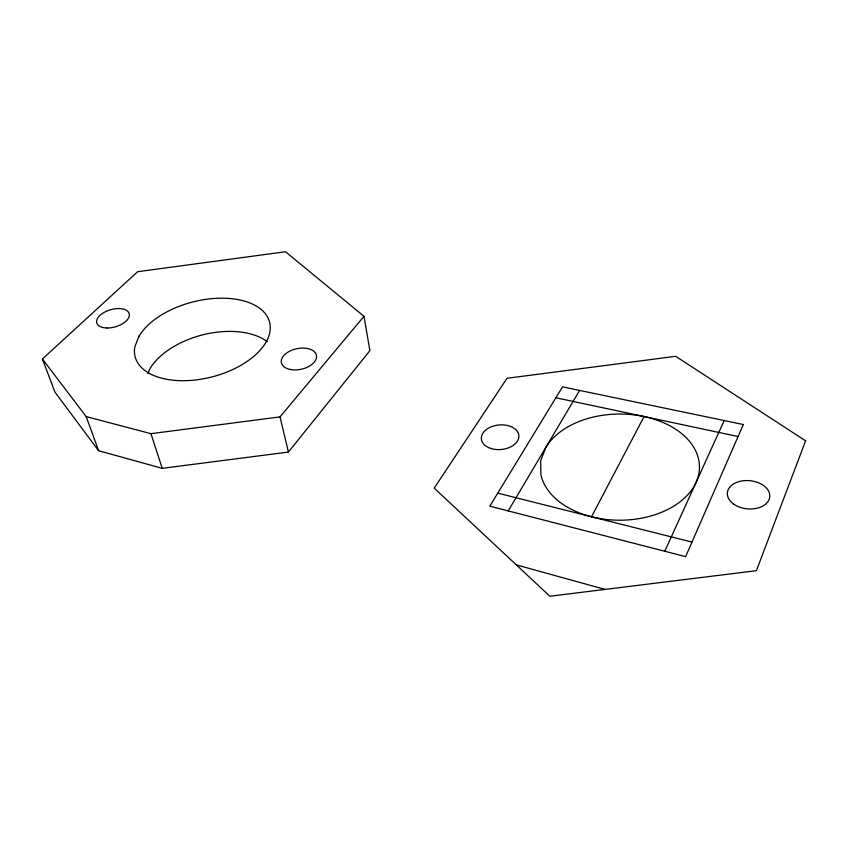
<?xml version="1.0" encoding="UTF-8"?>
<svg xmlns="http://www.w3.org/2000/svg" width="848" height="848" viewBox="0 0 848 848"><rect width="100%" height="100%" fill="white"/><g stroke="black" fill="none" stroke-linecap="round" stroke-linejoin="round"><path stroke-width="1.27" d="M147.923 373.671L149.524 369.378A67.978 39.326 -14.7 0 1 204.474 334.419A67.978 39.326 -14.7 0 1 267.205 341.606M664.79 551.253L724.192 420.544M591.533 516.771L644.098 416.527M508.206 510.909L579.608 390.419M288.405 452.069L369.898 350.637L363.972 316.315L285.5 251.75L137.641 271.699L42.4 358.99L54.929 392.105L98.601 450.712L162.233 468.34L288.405 452.069L280.031 416.887L363.972 316.315M42.4 358.99L86.189 416.591L150.944 433.678L280.031 416.887M555.875 397.765L738.078 436.529M497.755 493.123L691.968 542.095M516.305 564.874L605.059 589.424M86.189 416.591L98.601 450.712M150.944 433.678L162.233 468.34M805.6 440.822L756.405 570.693L549.854 596.25L434.208 488.119L507.019 378.282L675.676 356.308L805.6 440.822M545.688 447.649L540.685 460.803L540.886 474.53A79.68 53.095 -0.1 0 0 657.37 513.909A79.68 53.095 -0.1 0 0 672.814 427.445A79.68 53.095 -0.1 0 0 545.688 447.649M139.083 336.052L134.853 346.715A69.419 38.69 -14.4 0 0 223.999 373.173A69.419 38.69 -14.4 0 0 251.517 303.637A69.419 38.69 -14.4 0 0 139.083 336.052M743.325 424.53L685.629 556.627L489.815 506.171L562.521 386.858L743.325 424.53M733.732 504.115A21.295 14.14 5.5 0 0 769.157 499.377A21.295 14.14 5.5 0 0 742.827 480.816A21.295 14.14 5.5 0 0 733.732 504.115M488.618 447.596A18.836 12.317 -5.2 0 0 518.743 437.928A18.836 12.317 -5.2 0 0 492.995 426.184A18.836 12.317 -5.2 0 0 488.618 447.596M290.111 369.442A17.903 10.505 -12 0 0 316.558 356.552A17.903 10.505 -12 0 0 290.058 350.987A17.903 10.505 -12 0 0 290.111 369.442M106.943 327.996A16.865 8.872 -16.1 0 0 129.214 313.633A16.865 8.872 -16.1 0 0 102.82 313.188A16.865 8.872 -16.1 0 0 106.943 327.996"/></g></svg>
